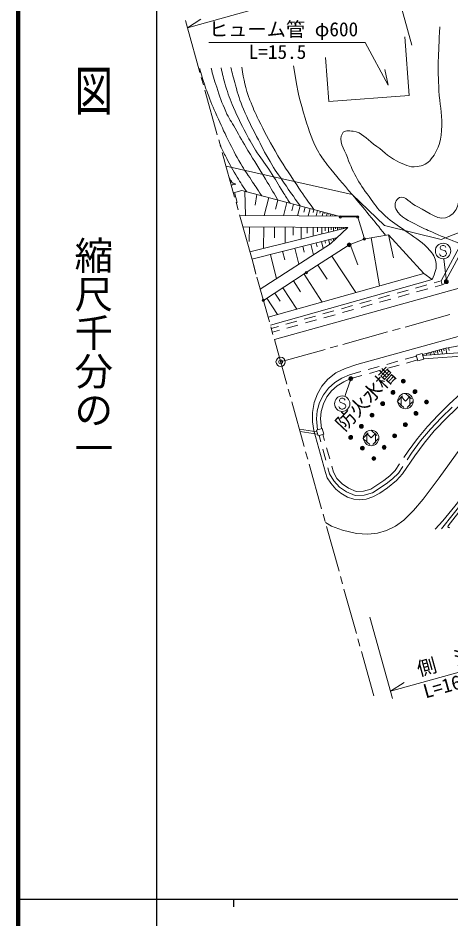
# Model space of a CAD drawing. Units: millimetres at full size, sheet at 1:1000; details may follow other scales. Extents: x 40000 to 680000, y 20000 to 380000.
# Drawn here: x 40000 to 96227, y 202409 to 319309 of the extents above; entities that cross this region are included whole.
import ezdxf
from ezdxf.enums import TextEntityAlignment as Align

# ---------------------------------------------------------------- set-up
doc = ezdxf.new("R2010")
doc.units = ezdxf.units.MM
doc.header["$LTSCALE"] = 1000
doc.header["$PDMODE"] = 32
doc.header["$PDSIZE"] = 500
for name, color, linetype, lineweight in [('M-BGD', 7, 'Continuous', 13), ('M-BGD-EXST', 7, 'Continuous', 13), ('M-BMK', 2, 'Continuous', 13), ('M-BMK-HTXT', 7, 'Continuous', 13), ('M-BMK-ROW', 30, 'Continuous', 13), ('M-BMK-SRVR', 3, 'Continuous', 13), ('M-STR-HTXT', 7, 'Continuous', 13), ('M-STR-STRC', 7, 'Continuous', 13), ('M-TTL', 2, 'Continuous', 140), ('M-TTL-BAND', 7, 'Continuous', 25)]:
    doc.layers.add(name, color=color, linetype=linetype, lineweight=lineweight)
doc.styles.add('@ＭＳ ゴシック', font='')
doc.styles.add('ＭＳ ゴシック', font='')
doc.styles.get('@ＭＳ ゴシック').set_extended_font_data('@MS Gothic')
doc.styles.get('ＭＳ ゴシック').set_extended_font_data('MS Gothic')

msp = doc.modelspace()

# ---------------------------------------------------------------- linework, layer by layer
at = {"layer": 'M-BGD'}
for p, q in [((90226, 316853), (90792, 309277)), ((88070, 310599), (87650, 312644)), ((68272, 297754), (67580, 298048)), ((68272, 297754), (67703, 297608)), ((67948, 297892), (67842, 297643)), ((68178, 297794), (68164, 297760)), ((69071, 296926), (67972, 296644)), ((68123, 296683), (68463, 295361)), ((81678, 293608), (69071, 296926)), ((69445, 296828), (69545, 293686)), ((71012, 296415), (70816, 295006)), ((72580, 296002), (71966, 293668)), ((73747, 295695), (73440, 294528)), ((74914, 295388), (74457, 293651)), ((75783, 295159), (75554, 294291)), ((76651, 294931), (76311, 293638)), ((77298, 294761), (77128, 294114)), ((77944, 294590), (77691, 293628)), ((84195, 293582), (68797, 293691)), ((78426, 294464), (78326, 294084)), ((78907, 294337), (78718, 293621)), ((79265, 294243), (79197, 293986)), ((79623, 294148), (79483, 293615)), ((79890, 294078), (79846, 293911)), ((80157, 294008), (80052, 293611)), ((80398, 293944), (80365, 293816)), ((80640, 293881), (80568, 293608)), ((80882, 293817), (80857, 293722)), ((81124, 293754), (81084, 293604)), ((81365, 293690), (81354, 293646)), ((82837, 292120), (69212, 292202)), ((70042, 292197), (70030, 290327)), ((82837, 292120), (70118, 288958)), ((71912, 292186), (71895, 289400)), ((73305, 292178), (73297, 290785)), ((74699, 292169), (74686, 290094)), ((75737, 292163), (75730, 291125)), ((76774, 292157), (76765, 290611)), ((77548, 292152), (77543, 291379)), ((78321, 292148), (78314, 290996)), ((78897, 292144), (78893, 291568)), ((79473, 292141), (79468, 291283)), ((79902, 292138), (79899, 291709)), ((80331, 292136), (80327, 291496)), ((80651, 292134), (80649, 291814)), ((80970, 292132), (80967, 291655)), ((81220, 292130), (81219, 291956)), ((81470, 292129), (81468, 291780)), ((81720, 292127), (81719, 292019)), ((81970, 292126), (81969, 291905)), ((82220, 292124), (82220, 292055)), ((82470, 292123), (82470, 292029)), ((82720, 292121), (82720, 292106)), ((88121, 291184), (85085, 290646)), ((92710, 286158), (88121, 291184)), ((88121, 291184), (88745, 288183)), ((81472, 290843), (70376, 288033)), ((78018, 289968), (78369, 288584)), ((78710, 290143), (78841, 289627)), ((79402, 290319), (79634, 289402)), ((79860, 290435), (79944, 290104)), ((80319, 290551), (80473, 289943)), ((80623, 290628), (80673, 290429)), ((80926, 290705), (81003, 290404)), ((81169, 290766), (81188, 290689)), ((83146, 289940), (84115, 287278)), ((85843, 290780), (86948, 284545)), ((94951, 285207), (97928, 290727)), ((95303, 284763), (98273, 290272)), ((74353, 289040), (74630, 287949)), ((75929, 289439), (76458, 287351)), ((76974, 289704), (77170, 288930)), ((70398, 288038), (70895, 286076)), ((72777, 288641), (73575, 285488)), ((80754, 288429), (83857, 283680)), ((78948, 287256), (80133, 285443)), ((93761, 285389), (72768, 279468)), ((77143, 286084), (79508, 282462)), ((74397, 284301), (76203, 281537)), ((75770, 285192), (76678, 283802)), ((91627, 284278), (93071, 284681)), ((91767, 283777), (93211, 284180)), ((94034, 284950), (94956, 285208)), ((94174, 284450), (95096, 284707)), ((95096, 284707), (94956, 285208)), ((95096, 284707), (95303, 284763)), ((72311, 282946), (73691, 280834)), ((73354, 283623), (74052, 282555)), ((86811, 282932), (88256, 283336)), ((89219, 283605), (90664, 284008)), ((89359, 283104), (90803, 283508)), ((81996, 281586), (83440, 281990)), ((84403, 282259), (85848, 282663)), ((84543, 281758), (85988, 282162)), ((86951, 282431), (88396, 282835)), ((77180, 280240), (78625, 280644)), ((79588, 280913), (81033, 281317)), ((79728, 280412), (81172, 280816)), ((82136, 281085), (83580, 281489)), ((74772, 279567), (76217, 279971)), ((74912, 279067), (76357, 279470)), ((77320, 279740), (78765, 280143)), ((72887, 279041), (73809, 279298)), ((73027, 278540), (73949, 278798)), ((95396, 276449), (101846, 277648)), ((95396, 276449), (92510, 275655)), ((105846, 276469), (92542, 275541)), ((106025, 276041), (92661, 275108)), ((93475, 275920), (93559, 275612)), ((93716, 275986), (93758, 275832)), ((93957, 276053), (94068, 275647)), ((94198, 276119), (94253, 275916)), ((94439, 276186), (94577, 275683)), ((94690, 276255), (94759, 276003)), ((94941, 276324), (95108, 275720)), ((95243, 276407), (95326, 276105)), ((95693, 276533), (95396, 276449)), ((95548, 276477), (95682, 275760)), ((95907, 276544), (95974, 276185)), ((89329, 274774), (87884, 274371)), ((91752, 275451), (90292, 275043)), ((91890, 274950), (90448, 274547)), ((92992, 275787), (93051, 275576)), ((93234, 275854), (93263, 275748)), ((86921, 274102), (85476, 273698)), ((87077, 273606), (85633, 273202)), ((89485, 274278), (88041, 273875)), ((82055, 272588), (81121, 272012)), ((83054, 273022), (82055, 272588)), ((83228, 272530), (82297, 272125)), ((84513, 273429), (83054, 273022)), ((84670, 272933), (83228, 272530)), ((80327, 271284), (79675, 270423)), ((81121, 272012), (80327, 271284)), ((81436, 271595), (80713, 270933)), ((82297, 272125), (81436, 271595)), ((79675, 270423), (79164, 269437)), ((80116, 270145), (79650, 269243)), ((80713, 270933), (80116, 270145)), ((89256, 269539), (89925, 270282)), ((90334, 270586), (91077, 269917)), ((96008, 269200), (97489, 270586)), ((79164, 269437), (78845, 268334)), ((79650, 269243), (79358, 268235)), ((90122, 268760), (89378, 269429)), ((91216, 269499), (90547, 268756)), ((94574, 267781), (96008, 269200)), ((78845, 268334), (78743, 267316)), ((79358, 268235), (79266, 267317)), ((93185, 266308), (94574, 267781)), ((94946, 267418), (96369, 268825)), ((78743, 267316), (78891, 265889)), ((79266, 267317), (79399, 266036)), ((93573, 265962), (94946, 267418)), ((76534, 265980), (78816, 265627)), ((76623, 265662), (78908, 265310)), ((84789, 264769), (85469, 265502)), ((85882, 265812), (86615, 265133)), ((91876, 264755), (93185, 266308)), ((92284, 264432), (93573, 265962)), ((79093, 265123), (79311, 264339)), ((79592, 265267), (79802, 264513)), ((85666, 263957), (84932, 264636)), ((86769, 264714), (86090, 263980)), ((90666, 263126), (91876, 264755)), ((91091, 262828), (92284, 264432)), ((79579, 263376), (79981, 261931)), ((80071, 263549), (80473, 262104)), ((90105, 262279), (90666, 263126)), ((90519, 261963), (91091, 262828)), ((80249, 260967), (80467, 260184)), ((80741, 261141), (80951, 260386)), ((88993, 260598), (89553, 261445)), ((89395, 260264), (89967, 261129)), ((80467, 260184), (81000, 259259)), ((80951, 260386), (81420, 259572)), ((81420, 259572), (82101, 258852)), ((87494, 259307), (88286, 259913)), ((87796, 258883), (88626, 259519)), ((88286, 259913), (88993, 260598)), ((88626, 259519), (89395, 260264)), ((81000, 259259), (81762, 258455)), ((81762, 258455), (82666, 257833)), ((82101, 258852), (82914, 258294)), ((85805, 258188), (87494, 259307)), ((86027, 257712), (87796, 258883)), ((82666, 257833), (83796, 257373)), ((82914, 258294), (83893, 257894)), ((83796, 257373), (84956, 257394)), ((83893, 257894), (84876, 257912)), ((84876, 257912), (85805, 258188)), ((84956, 257394), (86027, 257712))]:
    msp.add_line(p, q, dxfattribs=at)
for points in [[(88070, 310599), (85089, 316135), (64789, 316135)], [(90792, 309277), (80363, 308498), (79937, 314193)], [(71467, 284127), (80595, 290023), (82837, 292120)], [(93761, 285389), (92710, 286158), (72481, 280495)], [(95013, 253034), (98045, 256816), (102886, 263075), (104905, 265516), (106589, 267274), (108379, 268824), (110232, 270117), (112129, 271168), (113787, 271761), (115624, 272232), (117711, 272573), (129267, 273919), (130181, 273802)]]:
    msp.add_lwpolyline(points, dxfattribs=at)
for points in [[(92474, 275788), (92682, 275032), (91925, 274823), (91716, 275579)], [(79508, 266067), (79728, 265306), (78972, 265088), (78752, 265849)]]:
    msp.add_lwpolyline(points, close=True, dxfattribs=at)
for points, knots in [([(93761, 285389), (94158, 286253), (94464, 286820), (94257, 287732), (94083, 288499), (93750, 288878), (93213, 289452), (92207, 290525), (91396, 290852), (90222, 291737), (89235, 292481), (88601, 292798), (87686, 293628), (86867, 294370), (86497, 294884), (85844, 295777), (84404, 297745), (83628, 298928), (82774, 301211), (82336, 302381), (81527, 303399), (82129, 304343), (82394, 304759), (82965, 304689), (83511, 304619), (84729, 304464), (85165, 303650), (86182, 302961), (87397, 302138), (87901, 301393), (89221, 300751), (90167, 300291), (90776, 299885), (91816, 300037), (92623, 300155), (93157, 300376), (93658, 301019), (94750, 302420), (94945, 303582), (95024, 305356), (95103, 307123), (94751, 308103), (94656, 309870), (94483, 313100), (94594, 314234), (94763, 318152)], [0, 0, 0, 0, 1, 1, 1, 2, 2, 2, 3, 3, 3, 4, 4, 4, 5, 5, 5, 6, 6, 6, 7, 7, 7, 8, 8, 8, 9, 9, 9, 10, 10, 10, 11, 11, 11, 12, 12, 12, 13, 13, 13, 14, 14, 14, 15, 15, 15, 15]), ([(98918, 318825), (99123, 317059), (99210, 316493), (99157, 314995), (99114, 313778), (99117, 313078), (98829, 311894), (98546, 310732), (97941, 310230), (97639, 309072), (97092, 306974), (97306, 305703), (97223, 303537), (97097, 300272), (97859, 298361), (97147, 295173), (96984, 294440), (96658, 294021), (96031, 293608), (94634, 292687), (93473, 294184), (91913, 294791), (90940, 295170), (90288, 296376), (89529, 296002), (89101, 295791), (88793, 295088), (89065, 294564), (89724, 293297), (90736, 293055), (91988, 292366), (92785, 291927), (93272, 291758), (94104, 291388), (95424, 290801), (95871, 290635), (97525, 289981)], [0, 0, 0, 0, 1, 1, 1, 2, 2, 2, 3, 3, 3, 4, 4, 4, 5, 5, 5, 6, 6, 6, 7, 7, 7, 8, 8, 8, 9, 9, 9, 10, 10, 10, 11, 11, 11, 12, 12, 12, 12]), ([(63592, 312749), (63682, 312424), (63784, 312079), (63921, 311639), (64172, 310831), (64309, 310376), (64607, 309584), (65046, 308417), (65322, 307775), (65820, 306631), (66363, 305385), (66689, 304697), (67293, 303479), (67896, 302262), (68232, 301577), (68920, 300406), (69414, 299565), (69743, 299127), (70278, 298312), (70808, 297503), (70978, 297249), (71646, 296248)], [0, 0, 0, 0, 1, 1, 1, 2, 2, 2, 3, 3, 3, 4, 4, 4, 5, 5, 5, 6, 6, 6, 7, 7, 7, 7]), ([(73747, 295695), (72973, 297006), (72775, 297338), (72145, 298388), (71265, 299853), (70741, 300655), (69866, 302124), (69198, 303244), (68830, 303876), (68185, 305011), (67710, 305846), (67395, 306290), (66990, 307162), (66433, 308363), (66217, 309079), (65800, 310335), (65458, 311364), (65287, 311961), (65078, 312799)], [0, 0, 0, 0, 1, 1, 1, 2, 2, 2, 3, 3, 3, 4, 4, 4, 5, 5, 5, 6, 6, 6, 6]), ([(66382, 312843), (66561, 312024), (66685, 311440), (66952, 310531), (67284, 309404), (67527, 308788), (67987, 307708), (68562, 306362), (68922, 305622), (69613, 304332), (70149, 303335), (70467, 302784), (71078, 301830), (71714, 300837), (72146, 300330), (72795, 299345), (73450, 298348), (73758, 297753), (74398, 296746), (74764, 296169), (74881, 295985), (75344, 295275)], [0, 0, 0, 0, 1, 1, 1, 2, 2, 2, 3, 3, 3, 4, 4, 4, 5, 5, 5, 6, 6, 6, 7, 7, 7, 7]), ([(76651, 294931), (75638, 296344), (75372, 296713), (74581, 297875), (73841, 298962), (73398, 299555), (72725, 300684), (71986, 301925), (71641, 302660), (70985, 303947), (70291, 305308), (69862, 306055), (69278, 307467), (68787, 308654), (68595, 309353), (68235, 310587), (67955, 311548), (67815, 312114), (67651, 312886)], [0, 0, 0, 0, 1, 1, 1, 2, 2, 2, 3, 3, 3, 4, 4, 4, 5, 5, 5, 6, 6, 6, 6]), ([(87737, 291116), (86717, 292395), (86455, 292724), (85619, 293742), (84753, 294797), (84252, 295374), (83378, 296421), (82136, 297909), (81390, 298702), (80201, 300232), (79643, 300950), (79322, 301356), (78892, 302157), (77934, 303945), (77669, 305083), (77080, 307024), (76372, 309353), (76249, 310251), (75771, 313117)], [0, 0, 0, 0, 1, 1, 1, 2, 2, 2, 3, 3, 3, 4, 4, 4, 5, 5, 5, 6, 6, 6, 6])]:
    msp.add_open_spline(points, degree=3, knots=knots, dxfattribs=at)
at = {"layer": 'M-BGD', "color": 1}
for points, knots in [([(78426, 294464), (77329, 295994), (77042, 296406), (76188, 297673), (75053, 299358), (74413, 300303), (73391, 302060), (72492, 303607), (72026, 304498), (71237, 306105), (70760, 307079), (70506, 307634), (70123, 308649), (69487, 310332), (69354, 311173), (69056, 312934)], [0, 0, 0, 0, 1, 1, 1, 2, 2, 2, 3, 3, 3, 4, 4, 4, 5, 5, 5, 5]), ([(69694, 296762), (68997, 297792), (68804, 298081), (68281, 298955), (67715, 299900), (67422, 300445), (66924, 301428), (66658, 301954), (66442, 302405), (66244, 302833)], [0, 0, 0, 0, 1, 1, 1, 2, 2, 2, 3, 3, 3, 3])]:
    msp.add_open_spline(points, degree=3, knots=knots, dxfattribs=at)
at = {"layer": 'M-BGD'}
msp.add_open_spline([(67817, 297947), (67663, 298194), (67542, 298386), (67439, 298555)], degree=3, dxfattribs=at)
at = {"layer": 'M-BGD-EXST'}
for p, q in [((89767, 269007), (89767, 270207)), ((89767, 270207), (90317, 269607)), ((90317, 269607), (90867, 270207)), ((90867, 270207), (90867, 269007)), ((85307, 264221), (85307, 265421)), ((85307, 265421), (85857, 264821)), ((85857, 264821), (86407, 265421)), ((86407, 265421), (86407, 264221))]:
    msp.add_line(p, q, dxfattribs=at)
for centre in [(90317, 269607), (85857, 264821)]:
    msp.add_circle(centre, 1000, dxfattribs=at)
at = {"layer": 'M-BMK'}
for p, q in [((61729, 319002), (61998, 318039)), ((61998, 318039), (63612, 312260)), ((63800, 311586), (64069, 310623)), ((64257, 309949), (65871, 304170)), ((66059, 303495), (66328, 302532)), ((66516, 301858), (68130, 296079)), ((68318, 295405), (68587, 294442)), ((68775, 293768), (70389, 287989)), ((70577, 287314), (70846, 286351)), ((71034, 285677), (72648, 279898)), ((90281, 279215), (96060, 280829)), ((72836, 279224), (73105, 278261)), ((82191, 276956), (87970, 278570)), ((88644, 278758), (89607, 279027)), ((73293, 277587), (74907, 271808)), ((74100, 274697), (79879, 276311)), ((80553, 276499), (81516, 276768)), ((75095, 271133), (75364, 270170)), ((75552, 269496), (77166, 263717)), ((77354, 263043), (77623, 262080)), ((77811, 261405), (79425, 255627)), ((79613, 254952), (79882, 253989)), ((80071, 253315), (81684, 247536)), ((81872, 246862), (82141, 245899)), ((82330, 245224), (83943, 239445)), ((84131, 238771), (84400, 237808)), ((84589, 237134), (86202, 231355))]:
    msp.add_line(p, q, dxfattribs=at)
at = {"layer": 'M-BMK-HTXT'}
for p, q in [((95628, 285110), (95304, 288081)), ((83217, 272505), (82425, 270209))]:
    msp.add_line(p, q, dxfattribs=at)
for centre, radius in [((95628, 285110), 150), ((95628, 285110), 120), ((95628, 285110), 90), ((95628, 285110), 60), ((95628, 285110), 30), ((95628, 285110), 20), ((83217, 272505), 150), ((83217, 272505), 120), ((83217, 272505), 90), ((83217, 272505), 60), ((83217, 272505), 30), ((83217, 272505), 20)]:
    msp.add_circle(centre, radius, dxfattribs=at)
for p in [(95628, 285110), (83217, 272505)]:
    msp.add_point(p, dxfattribs=at)
at = {"layer": 'M-BMK-ROW'}
for p, q in [((79939, 297190), (67012, 300081)), ((83378, 296421), (79939, 297190)), ((87590, 292390), (83378, 296421)), ((94964, 290561), (87590, 292390)), ((94964, 290561), (101230, 293009))]:
    msp.add_line(p, q, dxfattribs=at)
at = {"layer": 'M-BMK-SRVR'}
msp.add_circle((74100, 274697), 600, dxfattribs=at)
msp.add_point((74100, 274697), dxfattribs=at)
at = {"layer": 'M-STR-HTXT'}
for p, q in [((91147, 315796), (88188, 326390)), ((61998, 318039), (88457, 325427)), ((61998, 318039), (63763, 319155)), ((85677, 241591), (88635, 230996)), ((88366, 231959), (103529, 236193)), ((88366, 231959), (90131, 233075))]:
    msp.add_line(p, q, dxfattribs=at)
at = {"layer": 'M-STR-STRC'}
for p, q in [((83967, 293503), (82003, 293493)), ((84932, 290778), (84160, 293360)), ((83138, 289939), (84834, 290581)), ((82871, 289804), (77562, 286356)), ((94923, 289716), (94832, 289535)), ((94832, 289535), (94832, 289444)), ((94832, 289444), (94923, 289262)), ((95104, 289807), (94923, 289716)), ((94923, 289262), (95468, 289080)), ((95286, 289807), (95104, 289807)), ((95468, 289716), (95286, 289807)), ((95559, 289535), (95468, 289716)), ((95468, 289080), (95559, 288989)), ((95559, 288989), (95650, 288807)), ((95650, 288807), (95650, 288716)), ((94832, 288535), (94741, 288716)), ((94923, 288444), (94832, 288535)), ((95104, 288353), (94923, 288444)), ((95286, 288353), (95104, 288353)), ((95468, 288444), (95286, 288353)), ((95559, 288535), (95468, 288444)), ((95650, 288716), (95559, 288535)), ((77311, 286193), (72002, 282745)), ((81738, 268724), (81647, 268906)), ((81829, 269906), (81738, 269724)), ((81738, 269724), (81738, 269634)), ((81738, 269634), (81829, 269452)), ((82010, 269997), (81829, 269906)), ((81829, 269452), (82374, 269270)), ((82192, 269997), (82010, 269997)), ((82374, 269906), (82192, 269997)), ((82465, 269724), (82374, 269906)), ((82374, 269270), (82465, 269179)), ((82465, 269179), (82556, 268997)), ((82556, 268906), (82465, 268724)), ((82556, 268997), (82556, 268906)), ((81829, 268634), (81738, 268724)), ((82010, 268543), (81829, 268634)), ((82192, 268543), (82010, 268543)), ((82374, 268634), (82192, 268543)), ((82465, 268724), (82374, 268634))]:
    msp.add_line(p, q, dxfattribs=at)
for points in [[(73295, 277580), (93413, 283188), (118412, 290151), (121456, 290965), (124858, 291735), (128028, 292326), (129122, 292669), (130018, 293264), (130718, 293979), (131464, 294865)], [(97683, 269324), (95771, 267523), (94056, 265741), (92723, 264150), (91548, 262523), (89910, 260158), (89161, 259293), (87995, 258336), (87000, 257677), (86061, 257167), (85203, 256878), (84345, 256804), (83599, 256869), (82784, 257139), (81918, 257652), (81262, 258180), (80613, 258935), (80161, 259659), (79913, 260325), (78423, 265770), (78232, 266914), (78236, 268111), (78478, 269410), (78890, 270535), (79463, 271556), (80252, 272471), (81292, 273265), (82485, 273853), (84002, 274333), (119222, 284095)], [(130084, 274536), (119478, 273315), (117158, 273015), (114452, 272504), (112815, 272017), (111169, 271277), (109216, 270087), (107574, 268852), (105742, 267141), (104227, 265514), (102827, 263853), (98193, 257830), (96732, 255968), (95156, 254078), (94159, 253005)], [(95861, 253405), (103236, 262866), (105785, 265891), (107198, 267291), (110321, 269730), (113870, 271378), (117750, 272187)], [(79917, 253864), (80715, 253382), (82122, 252839), (83967, 252441), (85424, 252353), (86683, 252474), (87850, 252800), (89012, 253378), (90119, 254163), (91375, 255389), (92622, 256896), (94676, 259658), (97360, 263351), (99404, 265943), (100001, 266569)]]:
    msp.add_lwpolyline(points, dxfattribs=at)
for centre, radius in [((81853, 293492), 150), ((81853, 293492), 120), ((81853, 293492), 100), ((84117, 293503), 150), ((84117, 293503), 150), ((84117, 293503), 120), ((84117, 293503), 120), ((84117, 293503), 100), ((84117, 293503), 100), ((82997, 289886), 250), ((82997, 289886), 204), ((82997, 289886), 159), ((82997, 289886), 150), ((82997, 289886), 150), ((82997, 289886), 120), ((82997, 289886), 120), ((82997, 289886), 114), ((82997, 289886), 100), ((82997, 289886), 100), ((82997, 289886), 68.2), ((84975, 290634), 150), ((84975, 290634), 150), ((84975, 290634), 120), ((84975, 290634), 120), ((84975, 290634), 100), ((84975, 290634), 100), ((95195, 289080), 1000), ((82997, 289886), 22.7), ((77437, 286274), 150), ((77437, 286274), 120), ((77437, 286274), 100), ((71876, 282663), 150), ((71876, 282663), 120), ((71876, 282663), 100), ((90042, 272192), 250), ((90042, 272192), 204), ((90042, 272192), 159), ((90042, 272192), 114), ((90042, 272192), 68.2), ((90042, 272192), 22.7), ((82101, 269270), 1000), ((88702, 270730), 250), ((88702, 270730), 204), ((88702, 270730), 159), ((88702, 270730), 114), ((88702, 270730), 68.2), ((88702, 270730), 22.7), ((91548, 270833), 250), ((91548, 270833), 204), ((91548, 270833), 159), ((91548, 270833), 114), ((91548, 270833), 68.2), ((91548, 270833), 22.7), ((87344, 269272), 250), ((87344, 269272), 204), ((87344, 269272), 159), ((87344, 269272), 114), ((87344, 269272), 68.2), ((87344, 269272), 22.7), ((93039, 269486), 250), ((93039, 269486), 204), ((93039, 269486), 159), ((93039, 269486), 114), ((93039, 269486), 68.2), ((93039, 269486), 22.7), ((85960, 267784), 250), ((85960, 267784), 204), ((85960, 267784), 159), ((85960, 267784), 114), ((85960, 267784), 68.2), ((85960, 267784), 22.7), ((91677, 268013), 250), ((91677, 268013), 204), ((91677, 268013), 159), ((91677, 268013), 114), ((91677, 268013), 68.2), ((91677, 268013), 22.7), ((84578, 266330), 250), ((84578, 266330), 204), ((90309, 266547), 250), ((90309, 266547), 204), ((90309, 266547), 159), ((90309, 266547), 114), ((90309, 266547), 68.2), ((90309, 266547), 22.7), ((84578, 266330), 159), ((84578, 266330), 114), ((84578, 266330), 68.2), ((84578, 266330), 22.7), ((83204, 264893), 250), ((83204, 264893), 204), ((83204, 264893), 159), ((83204, 264893), 114), ((83204, 264893), 68.2), ((83204, 264893), 22.7), ((88921, 265092), 250), ((88921, 265092), 204), ((88921, 265092), 159), ((88921, 265092), 114), ((88921, 265092), 68.2), ((88921, 265092), 22.7), ((84707, 263504), 250), ((84707, 263504), 204), ((84707, 263504), 159), ((84707, 263504), 114), ((84707, 263504), 68.2), ((84707, 263504), 22.7), ((87555, 263617), 250), ((87555, 263617), 204), ((87555, 263617), 159), ((87555, 263617), 114), ((87555, 263617), 68.2), ((87555, 263617), 22.7), ((86211, 262150), 250), ((86211, 262150), 204), ((86211, 262150), 159), ((86211, 262150), 114), ((86211, 262150), 68.2), ((86211, 262150), 22.7)]:
    msp.add_circle(centre, radius, dxfattribs=at)
msp.add_arc((95979, 253313), 150, 142.06255, 322.06255, dxfattribs=at)
at = {"layer": 'M-TTL'}
msp.add_line((40000, 380000), (40000, 20000), dxfattribs=at)
at = {"layer": 'M-TTL-BAND'}
for p, q in [((58000, 370000), (58000, 20000)), ((40000, 205000), (579000, 205000)), ((68000, 205000), (68000, 204000))]:
    msp.add_line(p, q, dxfattribs=at)

# ---------------------------------------------------------------- texts
at = {"layer": 'M-BGD', "style": 'ＭＳ ゴシック'}
msp.add_text('ヒューム管 φ600', height=1833, dxfattribs=at).set_placement((64789, 316385), align=Align.BOTTOM_LEFT)
msp.add_text('L=15.5', height=1833, dxfattribs=at).set_placement((69958, 315835), align=Align.TOP_LEFT)
at = {"layer": 'M-BMK-HTXT', "style": 'ＭＳ ゴシック'}
msp.add_text('防火水槽', height=1833, rotation=46.868, dxfattribs=at).set_placement((82780, 265199), align=Align.BOTTOM_LEFT)
at = {"layer": 'M-STR-HTXT', "style": 'ＭＳ ゴシック'}
msp.add_text('側\u3000溝', height=1833, rotation=15.601, dxfattribs=at).set_placement((95867, 234365), align=Align.BOTTOM_CENTER)
msp.add_text('L=16.0', height=1833, rotation=15.601, dxfattribs=at).set_placement((96028, 233787), align=Align.TOP_CENTER)
at = {"layer": 'M-TTL-BAND', "style": '@ＭＳ ゴシック', "width": 1.4}
msp.add_text('平  面  図', height=3666, rotation=270, dxfattribs=at).set_placement((49777, 306475), align=Align.MIDDLE_RIGHT)
at = {"layer": 'M-TTL-BAND', "style": '@ＭＳ ゴシック'}
msp.add_text('縮尺千分の一', height=3666, rotation=270, dxfattribs=at).set_placement((49777, 261030), align=Align.MIDDLE_RIGHT)

doc.saveas('drawing.dxf')
